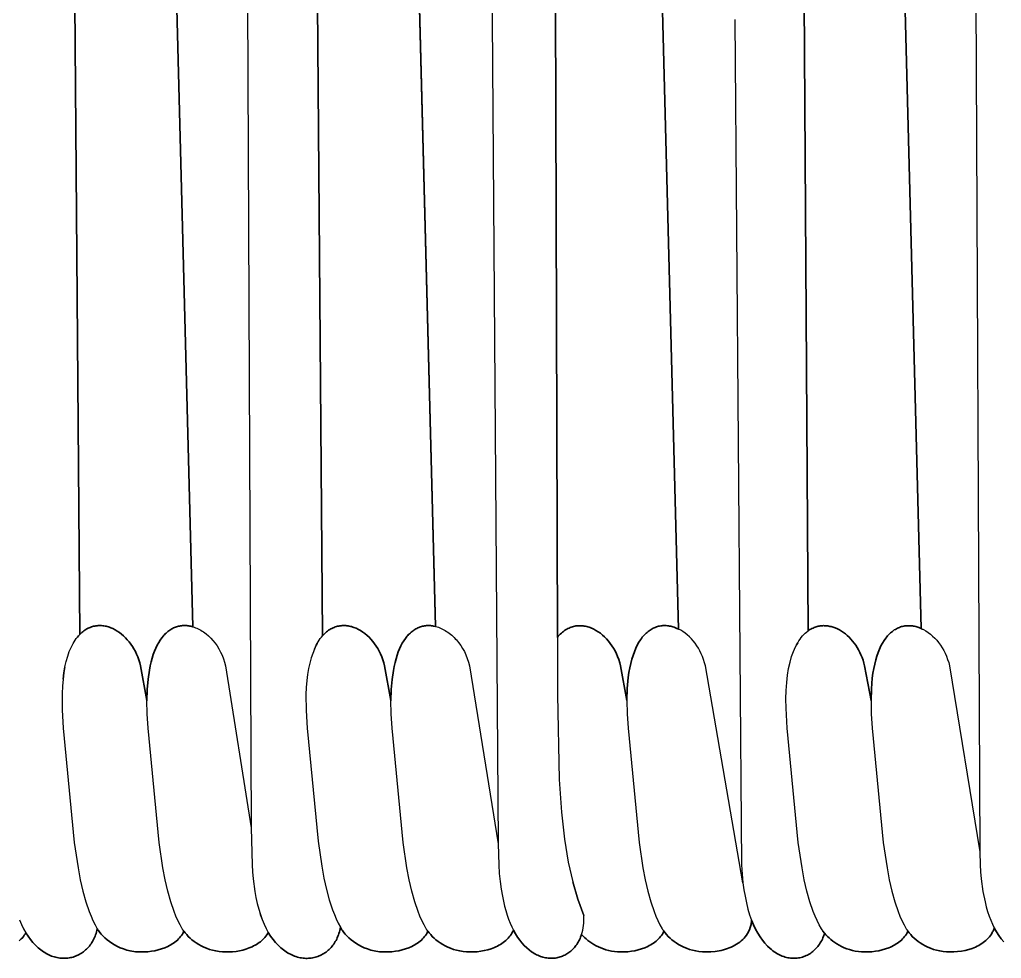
# Model space of a CAD drawing. Header units: millimetres. Extents: x 0 to 1881, y -1115 to 723.
# Drawn here: x 1455.3 to 1532.2, y -1089.6 to -1016.1 of the extents above; entities that cross this region are included whole.
import ezdxf

# ---------------------------------------------------------------- set-up
doc = ezdxf.new("R2010")
doc.units = ezdxf.units.MM
doc.layers.add('Blocks', color=7, linetype='Continuous')
doc.layers.add('Blocks$Inner', color=7, linetype='Continuous', lineweight=25, true_color=0x007f00)
doc.layers.add('Blocks$Outline', color=7, linetype='Continuous', lineweight=35, true_color=0xff3f3f)

# ---------------------------------------------------------------- blocks, each defined once
blk = doc.blocks.new('PK4 Lounge Chair Top')
at = {"layer": 'Blocks$Inner'}
blk.add_line((350.343, -373.277), (340.11, 22.162), dxfattribs=at)
for points in [[(334.151, 57.905), (335.48, -257.209), (335.751, -325.538), (336.233, -390.111), (336.272, -391.742), (336.309, -392.416), (336.37, -393.047), (336.451, -393.643), (336.549, -394.208), (336.718, -394.975), (336.815, -395.333), (336.92, -395.673), (337.032, -395.995), (337.153, -396.3)], [(354.766, -325.54), (355.287, -391.742), (355.33, -392.476), (355.399, -393.165), (355.474, -393.701), (355.564, -394.208), (355.67, -394.722), (355.789, -395.21), (355.923, -395.666), (356.072, -396.088), (356.225, -396.451), (356.387, -396.788), (356.558, -397.1), (356.737, -397.388), (356.924, -397.651), (357.118, -397.89), (357.317, -398.106), (357.521, -398.299), (357.625, -398.386), (357.73, -398.469), (357.835, -398.545), (357.941, -398.616), (358.048, -398.682), (358.156, -398.743), (358.263, -398.798), (358.372, -398.847), (358.48, -398.892), (358.589, -398.931), (358.697, -398.965), (358.806, -398.994), (358.914, -399.018), (359.022, -399.037), (359.129, -399.051), (359.236, -399.061), (359.343, -399.065), (359.448, -399.065), (359.554, -399.06), (359.658, -399.05), (359.761, -399.036), (359.863, -399.017), (359.964, -398.994), (360.063, -398.966), (360.161, -398.934), (360.258, -398.897), (360.353, -398.857), (360.446, -398.812), (360.537, -398.762), (360.627, -398.709), (360.714, -398.652), (360.8, -398.59), (360.883, -398.525), (360.963, -398.455), (361.042, -398.382), (361.117, -398.305), (361.191, -398.224), (361.261, -398.14), (361.329, -398.052), (361.393, -397.96), (361.455, -397.865), (361.513, -397.766), (361.568, -397.664), (361.62, -397.558), (361.669, -397.449), (361.714, -397.337), (361.755, -397.221), (361.792, -397.103), (361.653, -396.926), (361.593, -396.84), (361.54, -396.756), (361.365, -396.444), (361.201, -396.115), (361.047, -395.768), (360.902, -395.406), (360.639, -394.633), (360.408, -393.802), (360.206, -392.918), (360.029, -391.985), (359.736, -389.992), (358.865, -381.033), (358.772, -379.462), (358.766, -378.751), (358.785, -378.086), (358.828, -377.469), (358.893, -376.896), (358.98, -376.368), (359.087, -375.883), (359.212, -375.44), (359.354, -375.038), (359.432, -374.853), (359.513, -374.677), (359.598, -374.51), (359.686, -374.353), (359.598, -374.51), (359.513, -374.677)], [(313.678, 82.874), (313.623, 82.811), (313.571, 82.744), (313.521, 82.675), (313.474, 82.602), (313.43, 82.526), (313.389, 82.447), (313.35, 82.366), (313.314, 82.281), (313.281, 82.193), (313.252, 82.102), (313.226, 82.008), (313.202, 81.911), (313.182, 81.811), (313.166, 81.707), (313.144, 81.492), (313.138, 81.379), (313.137, 81.263), (313.326, 57.181), (315.289, -172.429), (316.464, -257.209), (316.562, -318.294), (316.882, -388.843)], [(373.608, -318.294), (373.96, -390.713), (373.985, -391.742), (374.015, -392.301), (374.062, -392.831), (374.199, -393.821), (374.364, -394.653), (374.463, -395.039), (374.57, -395.406), (374.688, -395.753), (374.813, -396.081), (374.948, -396.391), (375.09, -396.682), (375.261, -396.993), (375.442, -397.28), (375.629, -397.544), (375.824, -397.786)], [(340.675, 81.557), (340.521, 81.443), (340.371, 81.319), (340.224, 81.184), (340.082, 81.04), (339.944, 80.885), (339.811, 80.72), (339.87, 80.531), (339.923, 80.336), (339.968, 80.135), (340.006, 79.929), (340.036, 79.716), (340.057, 79.498), (340.071, 79.274), (340.075, 79.045), (340.11, 22.162), (340.233, -175.76), (340.858, -373.934), (340.935, -373.842), (341.013, -373.755)], [(309.406, -374.774), (309.515, -374.549), (309.629, -374.34), (309.75, -374.147), (309.876, -373.971), (310.006, -373.81), (310.073, -373.736), (310.142, -373.665), (310.211, -373.598), (310.281, -373.535), (310.353, -373.476), (310.425, -373.42), (310.498, -373.368), (310.571, -373.32), (310.646, -373.275), (310.721, -373.234), (310.797, -373.196), (310.874, -373.162), (310.951, -373.131), (311.029, -373.104), (311.107, -373.08), (311.186, -373.059), (311.265, -373.042), (311.344, -373.028), (311.424, -373.017), (311.504, -373.009), (311.584, -373.004), (311.664, -373.003), (311.745, -373.004), (311.825, -373.009), (311.906, -373.017), (311.987, -373.027), (312.067, -373.041), (312.147, -373.057), (312.307, -373.099), (300.678, 76.332)], [(300.34, 80.194), (300.391, 79.922), (300.429, 79.64), (300.452, 79.347), (300.46, 79.045), (301.886, -175.76), (303.446, -373.703), (303.353, -373.803), (303.262, -373.911), (303.173, -374.027)], [(358.282, 79.391), (358.294, 79.22), (358.298, 79.045), (358.402, 50.114), (359.249, -175.76), (360.495, -373.427), (360.572, -373.373), (360.649, -373.324), (360.728, -373.278), (360.807, -373.236)], [(319.158, 79.045), (320.901, -175.76), (322.462, -373.812)], [(319.693, 76.332), (331.322, -373.075), (331.433, -373.106), (331.542, -373.141), (331.652, -373.182), (331.76, -373.227), (331.868, -373.278), (331.974, -373.333), (332.079, -373.393), (332.184, -373.458), (332.286, -373.527), (332.387, -373.601), (332.487, -373.679), (332.585, -373.762), (332.681, -373.848), (332.774, -373.939), (332.866, -374.034), (332.956, -374.132), (333.127, -374.34), (333.288, -374.563), (333.437, -374.8), (333.574, -375.049), (333.698, -375.311), (333.806, -375.584), (333.9, -375.867), (333.976, -376.161), (336.233, -390.111)], [(358.402, 50.114), (369.357, -373.233), (369.545, -373.324), (369.729, -373.43)], [(304.094, -373.221), (304.18, -373.18), (304.266, -373.145), (304.353, -373.113), (304.44, -373.085), (304.528, -373.062), (304.616, -373.043), (304.705, -373.028), (304.795, -373.016), (304.884, -373.009), (304.794, -373.016), (304.705, -373.028), (304.616, -373.043), (304.528, -373.062), (304.44, -373.085)], [(304.884, -373.009), (304.974, -373.006), (305.063, -373.006), (305.154, -373.01), (305.244, -373.018), (305.333, -373.03), (305.423, -373.045), (305.513, -373.064), (305.602, -373.086), (305.692, -373.112), (305.78, -373.141), (305.869, -373.174), (306.044, -373.249), (306.216, -373.337), (306.386, -373.437), (306.552, -373.55), (306.714, -373.674), (306.871, -373.809), (307.023, -373.955), (307.169, -374.112), (307.309, -374.279), (307.443, -374.455), (307.569, -374.64), (307.688, -374.834), (307.798, -375.037), (307.899, -375.247), (307.991, -375.465), (308.073, -375.691), (308.145, -375.922), (308.205, -376.161), (308.71, -378.885)], [(304.974, -373.006), (305.063, -373.006), (305.154, -373.01)], [(311.664, -373.003), (311.745, -373.005), (311.825, -373.009), (311.906, -373.017), (311.987, -373.027), (312.067, -373.041), (312.147, -373.057), (312.307, -373.099), (312.414, -373.133), (312.52, -373.172), (312.626, -373.215), (312.73, -373.264), (312.834, -373.317), (312.937, -373.374), (313.038, -373.436), (313.138, -373.502), (313.237, -373.572), (313.335, -373.647), (313.524, -373.808), (313.706, -373.985), (313.88, -374.177), (314.044, -374.382), (314.199, -374.602), (314.342, -374.834), (314.474, -375.078), (314.592, -375.333), (314.697, -375.599), (314.787, -375.875), (314.861, -376.161)], [(323.027, -373.324), (323.112, -373.273), (323.198, -373.227), (323.286, -373.185), (323.373, -373.148), (323.462, -373.116), (323.551, -373.087), (323.641, -373.063), (323.731, -373.044), (323.822, -373.028), (323.913, -373.017), (324.004, -373.009)], [(323.822, -373.028), (323.913, -373.017), (324.004, -373.009), (324.096, -373.006), (324.188, -373.007), (324.279, -373.011), (324.371, -373.02), (324.463, -373.032), (324.555, -373.048), (324.646, -373.068), (324.737, -373.092), (324.828, -373.119), (324.919, -373.15), (325.098, -373.221), (325.275, -373.307), (325.449, -373.405), (325.62, -373.516), (325.786, -373.64), (325.948, -373.775), (326.104, -373.921), (326.255, -374.079), (326.399, -374.247), (326.537, -374.425)], [(330.224, -373.083), (330.301, -373.063), (330.378, -373.045), (330.456, -373.032), (330.534, -373.021), (330.613, -373.013), (330.691, -373.008), (330.77, -373.007), (330.849, -373.008), (330.928, -373.012), (331.007, -373.019), (331.086, -373.029), (331.165, -373.042), (331.322, -373.075), (331.165, -373.042), (331.086, -373.029)], [(303.681, -373.488), (303.601, -373.555), (303.523, -373.626), (303.446, -373.703), (303.523, -373.626), (303.601, -373.555), (303.681, -373.488), (303.762, -373.425), (303.843, -373.367), (303.926, -373.314), (304.01, -373.265), (304.094, -373.221), (304.18, -373.18), (304.266, -373.145)], [(303.843, -373.367), (303.926, -373.314), (304.01, -373.265)], [(310.006, -373.81), (310.142, -373.665), (310.211, -373.598)], [(312.731, -373.264), (312.834, -373.317), (312.937, -373.374)], [(313.038, -373.436), (313.139, -373.502), (313.237, -373.572), (313.335, -373.647)], [(321.825, -374.848), (321.969, -374.546), (322.045, -374.405), (322.124, -374.273), (322.205, -374.147), (322.288, -374.028), (322.374, -373.917), (322.462, -373.812), (322.539, -373.727), (322.617, -373.648), (322.697, -373.574), (322.777, -373.504), (322.859, -373.439), (322.943, -373.379), (323.027, -373.324), (323.112, -373.273), (323.198, -373.227)], [(324.737, -373.092), (324.828, -373.119), (324.919, -373.15)], [(328.951, -374.027), (329.078, -373.864), (329.209, -373.717), (329.276, -373.649), (329.344, -373.585), (329.413, -373.524), (329.483, -373.466), (329.554, -373.413), (329.626, -373.362), (329.698, -373.316), (329.771, -373.272), (329.845, -373.232)], [(329.078, -373.864), (329.143, -373.789), (329.209, -373.717), (329.344, -373.585)], [(329.554, -373.413), (329.626, -373.362), (329.698, -373.316), (329.771, -373.272), (329.845, -373.232), (329.92, -373.196), (329.995, -373.163), (330.071, -373.133), (330.147, -373.106), (330.224, -373.083), (330.301, -373.062), (330.378, -373.045)], [(332.585, -373.762), (332.774, -373.939), (332.956, -374.132)], [(341.772, -373.197), (341.683, -373.24), (341.596, -373.287), (341.509, -373.339), (341.423, -373.396), (341.339, -373.458), (341.255, -373.525), (341.173, -373.596), (341.092, -373.673), (341.012, -373.755), (340.935, -373.842), (340.858, -373.934), (340.867, -378.431), (341.011, -385.074), (341.185, -387.615), (341.422, -389.741), (341.718, -391.534), (342.071, -393.071)], [(341.092, -373.673), (341.173, -373.596), (341.255, -373.525)], [(343.526, -373.203), (343.435, -373.167), (343.343, -373.135), (343.251, -373.107), (343.158, -373.082), (343.065, -373.061), (342.971, -373.044), (342.878, -373.031), (342.784, -373.021), (342.691, -373.016), (342.597, -373.015), (342.504, -373.018), (342.411, -373.025), (342.318, -373.036), (342.226, -373.052), (342.134, -373.072), (342.042, -373.097), (341.952, -373.126), (341.862, -373.159), (341.772, -373.197), (341.683, -373.24), (341.596, -373.287), (341.509, -373.339)], [(341.861, -373.159), (341.952, -373.126), (342.042, -373.097)], [(342.226, -373.052), (342.318, -373.036), (342.411, -373.025)], [(342.878, -373.031), (342.784, -373.021), (342.691, -373.016)], [(345.26, -374.788), (345.135, -374.588), (345.001, -374.399), (344.86, -374.219), (344.712, -374.051), (344.557, -373.893), (344.397, -373.746), (344.231, -373.612), (344.06, -373.49), (343.886, -373.381), (343.708, -373.285), (343.617, -373.242), (343.526, -373.203), (343.435, -373.167), (343.343, -373.135)], [(348.281, -373.261), (348.199, -373.308), (348.119, -373.359), (348.039, -373.415), (347.961, -373.474), (347.883, -373.538), (347.807, -373.607), (347.732, -373.68), (347.658, -373.757), (347.585, -373.839), (347.514, -373.925), (347.444, -374.016), (347.376, -374.112), (347.244, -374.318), (347.119, -374.543), (347.001, -374.788), (346.89, -375.053), (346.788, -375.338), (346.694, -375.644), (346.609, -375.971), (346.534, -376.32)], [(348.698, -373.088), (348.614, -373.115), (348.529, -373.145), (348.446, -373.18), (348.363, -373.219), (348.281, -373.261), (348.199, -373.308), (348.119, -373.359)], [(349.304, -373.01), (349.217, -373.01), (349.13, -373.014), (349.043, -373.021), (348.956, -373.032), (348.87, -373.047), (348.784, -373.066), (348.698, -373.088), (348.614, -373.115), (348.529, -373.145)], [(352.461, -376.161), (352.397, -375.912), (352.321, -375.67), (352.234, -375.436), (352.136, -375.209), (352.028, -374.992), (351.91, -374.782), (351.784, -374.583), (351.649, -374.393), (351.506, -374.213), (351.357, -374.044), (351.2, -373.886), (351.038, -373.739), (350.871, -373.604), (350.699, -373.482), (350.522, -373.373), (350.343, -373.277), (350.173, -373.199), (350.001, -373.135), (349.915, -373.108), (349.828, -373.083), (349.741, -373.063), (349.654, -373.045), (349.566, -373.031), (349.479, -373.02), (349.391, -373.013), (349.304, -373.01), (349.217, -373.01), (349.13, -373.013)], [(350.871, -373.604), (350.699, -373.482), (350.522, -373.373)], [(359.686, -374.353), (359.777, -374.206), (359.872, -374.068), (359.969, -373.939), (360.07, -373.819), (360.173, -373.708), (360.278, -373.606), (360.386, -373.512), (360.495, -373.427), (360.572, -373.373), (360.649, -373.324), (360.728, -373.278), (360.807, -373.236), (360.887, -373.198), (360.967, -373.163), (361.048, -373.132), (361.129, -373.105), (361.212, -373.082), (361.294, -373.062), (361.377, -373.045), (361.46, -373.032), (361.544, -373.023), (361.627, -373.017), (361.711, -373.014), (361.795, -373.015), (361.88, -373.019), (361.964, -373.026), (362.048, -373.037), (362.132, -373.05), (362.216, -373.067), (362.299, -373.087)], [(361.795, -373.015), (361.88, -373.019), (361.964, -373.026)], [(362.466, -373.136), (362.383, -373.11), (362.299, -373.087), (362.466, -373.136), (362.631, -373.196), (362.794, -373.269), (362.955, -373.352), (363.113, -373.446), (363.269, -373.551), (363.42, -373.666)], [(365.431, -378.886), (364.926, -376.161), (364.87, -375.938), (364.804, -375.72), (364.729, -375.509), (364.645, -375.303), (364.552, -375.105), (364.452, -374.913), (364.345, -374.728), (364.23, -374.551), (364.109, -374.382), (363.982, -374.221), (363.849, -374.068), (363.711, -373.925), (363.568, -373.791), (363.42, -373.666), (363.269, -373.551), (363.114, -373.446)], [(366.097, -374.845), (365.99, -375.108), (365.891, -375.392), (365.801, -375.695), (365.719, -376.018), (365.647, -376.363), (365.584, -376.728), (365.531, -377.115), (365.584, -376.728), (365.647, -376.363), (365.719, -376.018), (365.801, -375.695), (365.891, -375.392), (365.99, -375.108), (366.097, -374.845), (366.211, -374.601), (366.332, -374.376), (366.46, -374.169), (366.593, -373.981), (366.662, -373.894), (366.733, -373.811), (366.804, -373.732), (366.877, -373.658), (366.951, -373.588), (367.026, -373.522), (367.103, -373.461), (367.18, -373.404), (367.258, -373.351), (367.337, -373.302), (367.417, -373.256), (367.498, -373.215), (367.579, -373.178), (367.661, -373.145), (367.744, -373.116), (367.827, -373.09), (367.911, -373.069), (367.995, -373.051), (368.08, -373.036), (368.165, -373.026), (368.25, -373.019), (368.335, -373.015), (368.421, -373.015), (368.507, -373.018), (368.592, -373.025), (368.678, -373.035), (368.764, -373.049), (368.849, -373.066), (368.935, -373.086), (369.02, -373.109), (369.189, -373.165), (369.357, -373.233), (369.451, -373.277), (369.545, -373.324), (369.729, -373.43), (369.91, -373.55), (370.086, -373.683), (370.256, -373.83), (370.421, -373.989), (370.579, -374.16), (370.729, -374.342), (370.871, -374.536), (371.004, -374.74), (371.128, -374.954), (371.242, -375.178), (371.345, -375.411), (371.436, -375.653), (371.516, -375.903), (371.582, -376.161), (373.96, -390.713)], [(367.026, -373.522), (366.951, -373.588), (366.877, -373.658), (366.804, -373.732), (366.733, -373.811), (366.593, -373.981)], [(368.764, -373.049), (368.849, -373.066), (368.935, -373.086), (369.02, -373.109)], [(302.132, -377.214), (302.199, -376.711), (302.282, -376.243), (302.382, -375.811), (302.497, -375.413), (302.626, -375.049), (302.768, -374.717), (302.843, -374.564), (302.922, -374.418), (303.003, -374.28), (303.087, -374.149), (303.173, -374.027), (303.262, -373.911), (303.353, -373.803)], [(302.922, -374.418), (303.003, -374.28), (303.087, -374.149)], [(322.045, -374.405), (321.969, -374.546), (321.825, -374.848), (321.693, -375.181), (321.573, -375.544), (321.466, -375.939), (321.374, -376.366), (321.297, -376.826), (321.236, -377.32), (321.193, -377.849), (321.167, -378.412), (321.172, -379.648), (321.26, -381.033), (322.119, -389.882), (322.405, -391.858), (322.576, -392.784)], [(326.255, -374.079), (326.399, -374.247), (326.537, -374.425), (326.667, -374.613), (326.789, -374.81), (326.902, -375.015), (327.006, -375.23), (327.101, -375.452), (327.185, -375.681), (327.259, -375.918), (327.321, -376.161), (327.825, -378.885)], [(337.415, -396.856), (337.361, -396.972), (337.3, -397.084), (337.234, -397.192), (337.162, -397.295), (337.084, -397.395), (337, -397.49), (336.912, -397.581), (336.818, -397.668), (336.72, -397.751), (336.618, -397.829), (336.511, -397.904), (336.401, -397.975), (336.286, -398.041), (336.168, -398.104), (336.047, -398.162), (335.923, -398.217), (335.668, -398.314), (335.403, -398.395), (335.131, -398.461), (334.854, -398.511), (334.574, -398.546), (334.293, -398.565), (334.013, -398.569), (333.735, -398.559), (333.469, -398.532), (333.212, -398.49), (332.965, -398.434), (332.726, -398.364), (332.498, -398.282), (332.28, -398.189), (332.073, -398.087), (331.876, -397.976), (331.69, -397.859), (331.515, -397.735), (331.352, -397.608), (331.201, -397.477), (331.063, -397.345), (330.936, -397.212), (330.823, -397.079), (330.723, -396.949), (330.652, -396.851), (330.619, -396.803), (330.604, -396.779), (330.589, -396.756), (330.415, -396.444), (330.251, -396.115), (330.097, -395.768), (329.952, -395.406), (329.688, -394.633), (329.458, -393.802), (329.255, -392.918), (329.078, -391.985), (328.786, -389.992), (327.915, -381.033), (327.843, -379.91), (327.825, -378.885), (327.849, -378.026), (327.911, -377.243), (328.01, -376.534), (328.072, -376.207), (328.142, -375.897), (328.22, -375.605), (328.305, -375.33), (328.397, -375.072), (328.496, -374.831), (328.601, -374.606), (328.713, -374.397), (328.829, -374.204), (328.951, -374.027), (328.829, -374.204), (328.713, -374.397), (328.602, -374.606), (328.497, -374.831), (328.397, -375.072)], [(346.31, -378.885), (345.805, -376.161), (345.742, -375.913), (345.667, -375.672), (345.58, -375.439), (345.483, -375.213), (345.376, -374.996), (345.26, -374.788), (345.135, -374.588), (345.001, -374.399)], [(351.506, -374.213), (351.357, -374.044), (351.2, -373.886)], [(351.91, -374.783), (351.784, -374.583), (351.649, -374.393)], [(308.799, -377.213), (308.902, -376.493), (308.966, -376.162), (309.039, -375.849), (309.12, -375.554), (309.208, -375.276), (309.303, -375.017), (309.406, -374.774), (309.303, -375.017), (309.208, -375.276)], [(326.789, -374.81), (326.902, -375.015), (327.006, -375.23)], [(364.729, -375.509), (364.645, -375.303), (364.552, -375.105), (364.452, -374.913)], [(371.004, -374.74), (371.128, -374.954), (371.242, -375.178)], [(317.243, -394.311), (317.346, -394.776), (317.462, -395.215), (317.591, -395.63), (317.731, -396.019), (317.882, -396.382), (318.045, -396.72), (318.217, -397.032), (318.157, -397.136), (318.091, -397.237), (318.02, -397.334), (317.944, -397.427), (317.863, -397.517), (317.777, -397.603), (317.687, -397.684), (317.593, -397.763), (317.495, -397.837), (317.392, -397.908), (317.287, -397.975), (317.178, -398.039), (317.066, -398.098), (316.951, -398.155), (316.713, -398.256), (316.466, -398.343), (316.211, -398.416), (315.951, -398.474), (315.686, -398.519), (315.419, -398.549), (315.151, -398.566), (314.884, -398.569), (314.62, -398.559), (314.354, -398.532), (314.097, -398.49), (313.849, -398.434), (313.611, -398.364), (313.383, -398.282), (313.165, -398.189), (312.957, -398.087), (312.76, -397.976), (312.574, -397.859), (312.4, -397.735), (312.237, -397.608), (312.086, -397.477), (311.947, -397.345), (311.821, -397.212), (311.708, -397.079), (311.607, -396.949), (311.536, -396.851), (311.504, -396.803), (311.488, -396.779), (311.474, -396.756), (311.299, -396.444), (311.135, -396.115), (310.981, -395.768), (310.836, -395.406), (310.573, -394.633), (310.342, -393.802), (310.14, -392.918), (309.963, -391.985), (309.671, -389.992), (308.8, -381.033), (308.727, -379.91), (308.71, -378.885), (308.734, -378.009), (308.799, -377.213), (308.902, -376.493), (308.966, -376.162), (309.039, -375.849), (309.12, -375.554)], [(314.697, -375.599), (314.787, -375.875), (314.861, -376.161), (316.882, -388.843), (316.94, -391.742), (316.969, -392.302), (317.016, -392.832), (317.153, -393.822), (317.243, -394.311), (317.346, -394.776), (317.462, -395.215), (317.59, -395.63), (317.731, -396.019)], [(328.01, -376.534), (328.072, -376.207), (328.142, -375.897)], [(345.667, -375.672), (345.742, -375.913), (345.805, -376.161)], [(346.694, -375.644), (346.609, -375.971), (346.534, -376.32), (346.469, -376.69), (346.414, -377.083), (346.338, -377.938), (346.31, -378.885), (346.327, -379.91), (346.4, -381.033), (347.271, -389.992), (347.563, -391.985), (347.74, -392.918), (347.942, -393.802)], [(355.399, -393.165), (352.461, -376.161), (352.397, -375.912), (352.321, -375.67)], [(358.785, -378.086), (358.828, -377.469), (358.893, -376.896), (358.98, -376.368), (359.087, -375.883), (359.212, -375.44)], [(302.282, -376.243), (302.199, -376.711), (302.132, -377.214), (302.083, -377.754), (302.054, -378.332), (302.055, -379.603), (302.144, -381.033), (303.015, -389.991), (303.307, -391.984), (303.484, -392.917), (303.686, -393.801), (303.917, -394.632), (304.18, -395.404), (304.325, -395.767), (304.479, -396.113), (304.643, -396.443), (304.818, -396.755), (304.86, -396.824), (304.906, -396.893), (305.011, -397.035), (305.131, -397.179), (305.267, -397.325), (305.419, -397.47), (305.585, -397.613), (305.765, -397.753), (305.959, -397.887), (306.167, -398.013), (306.388, -398.131), (306.621, -398.238), (306.867, -398.334), (307.124, -398.415), (307.393, -398.48), (307.532, -398.507), (307.673, -398.529), (307.818, -398.546), (307.964, -398.559), (308.235, -398.569), (308.509, -398.566), (308.783, -398.548), (309.057, -398.515), (309.328, -398.468), (309.594, -398.406), (309.854, -398.33), (310.106, -398.238), (310.348, -398.131), (310.464, -398.072), (310.578, -398.009), (310.688, -397.942), (310.794, -397.872), (310.896, -397.797), (310.995, -397.719), (311.089, -397.636), (311.178, -397.55), (311.263, -397.46), (311.343, -397.365), (311.417, -397.267), (311.486, -397.165), (311.55, -397.059), (311.607, -396.949)], [(365.531, -377.116), (365.458, -377.956), (365.431, -378.886), (365.448, -379.91), (365.521, -381.033), (366.392, -389.992), (366.684, -391.985), (366.861, -392.918), (367.063, -393.802)], [(310.342, -393.802), (310.14, -392.918), (309.963, -391.985), (309.671, -389.992), (308.8, -381.033)], [(329.458, -393.802), (329.255, -392.918), (329.078, -391.985), (328.786, -389.992), (327.915, -381.033)], [(346.4, -381.033), (347.271, -389.992), (347.563, -391.985), (347.74, -392.918), (347.942, -393.802), (348.173, -394.633), (348.436, -395.406), (348.581, -395.768), (348.735, -396.115), (348.899, -396.444), (349.074, -396.756), (349.104, -396.803), (349.137, -396.851), (349.207, -396.949), (349.307, -397.079), (349.421, -397.212), (349.547, -397.345), (349.686, -397.477), (349.837, -397.608), (350, -397.735), (350.174, -397.859), (350.36, -397.976), (350.557, -398.087), (350.765, -398.189), (350.983, -398.282), (351.211, -398.364), (351.449, -398.434), (351.697, -398.49), (351.954, -398.532), (352.22, -398.559), (352.548, -398.57), (352.881, -398.56), (353.213, -398.529), (353.542, -398.476), (353.705, -398.441), (353.865, -398.401), (354.023, -398.356), (354.178, -398.305), (354.33, -398.249), (354.479, -398.187), (354.623, -398.119), (354.763, -398.046), (354.898, -397.967), (355.028, -397.882), (355.152, -397.792), (355.271, -397.696), (355.382, -397.594), (355.487, -397.487), (355.585, -397.373), (355.675, -397.254), (355.757, -397.129), (355.831, -396.998), (355.896, -396.862), (355.925, -396.791), (355.951, -396.719), (355.975, -396.645), (355.997, -396.57), (356.016, -396.493), (356.033, -396.415), (356.047, -396.336), (356.058, -396.255), (356.072, -396.088)], [(360.902, -395.406), (360.639, -394.633), (360.408, -393.802), (360.206, -392.918), (360.029, -391.985), (359.736, -389.992), (358.865, -381.033)], [(365.521, -381.033), (366.392, -389.992), (366.684, -391.985), (366.861, -392.918), (367.063, -393.802), (367.294, -394.633), (367.557, -395.406), (367.702, -395.768), (367.856, -396.115), (368.021, -396.444), (368.195, -396.756), (368.209, -396.779), (368.225, -396.803), (368.257, -396.851), (368.328, -396.949), (368.428, -397.079), (368.542, -397.212), (368.668, -397.345), (368.807, -397.477), (368.958, -397.608), (369.121, -397.735), (369.295, -397.859), (369.481, -397.976), (369.678, -398.087), (369.886, -398.189), (370.104, -398.282), (370.332, -398.364), (370.57, -398.434), (370.818, -398.49), (371.075, -398.532), (371.34, -398.559), (371.631, -398.57), (371.924, -398.564), (372.218, -398.542), (372.511, -398.503), (372.8, -398.448), (373.082, -398.375), (373.357, -398.286), (373.49, -398.234), (373.621, -398.179), (373.748, -398.119), (373.872, -398.054), (373.993, -397.985), (374.109, -397.912), (374.221, -397.834), (374.328, -397.752), (374.431, -397.666), (374.528, -397.575), (374.62, -397.479), (374.707, -397.379), (374.787, -397.274), (374.861, -397.165), (374.929, -397.051), (374.96, -396.992), (374.99, -396.933), (375.043, -396.809), (375.09, -396.682)], [(322.119, -389.882), (322.405, -391.858), (322.576, -392.784), (322.772, -393.664), (322.995, -394.493), (323.25, -395.266), (323.39, -395.629), (323.538, -395.978), (323.697, -396.309), (323.865, -396.624), (323.934, -396.756), (323.976, -396.824), (324.022, -396.893), (324.127, -397.035), (324.247, -397.179), (324.383, -397.325), (324.534, -397.47), (324.7, -397.613), (324.88, -397.753), (325.075, -397.887), (325.282, -398.013), (325.503, -398.131), (325.737, -398.238), (325.982, -398.334), (326.24, -398.415), (326.509, -398.48), (326.648, -398.507), (326.789, -398.529), (326.933, -398.546), (327.08, -398.559), (327.351, -398.569), (327.625, -398.566), (327.899, -398.548), (328.173, -398.515), (328.443, -398.468), (328.71, -398.406), (328.97, -398.33), (329.222, -398.238), (329.464, -398.131), (329.58, -398.072), (329.693, -398.009), (329.803, -397.942), (329.91, -397.872), (330.012, -397.797), (330.11, -397.719), (330.204, -397.636), (330.294, -397.55), (330.379, -397.46), (330.458, -397.365), (330.533, -397.267), (330.602, -397.165), (330.665, -397.059), (330.723, -396.949)], [(303.307, -391.984), (303.484, -392.917), (303.686, -393.801)], [(336.549, -394.208), (336.718, -394.975), (336.815, -395.333), (336.92, -395.673), (337.032, -395.995), (337.153, -396.3), (337.28, -396.587), (337.415, -396.856), (337.574, -397.138), (337.739, -397.4), (337.911, -397.641), (338.089, -397.862), (338.271, -398.063), (338.458, -398.245), (338.649, -398.407), (338.842, -398.551), (338.94, -398.616), (339.038, -398.677), (339.137, -398.732), (339.235, -398.784), (339.335, -398.831), (339.435, -398.873), (339.534, -398.911), (339.634, -398.945), (339.734, -398.974), (339.833, -399), (339.933, -399.021), (340.032, -399.037), (340.13, -399.05), (340.229, -399.059), (340.327, -399.063), (340.424, -399.064), (340.521, -399.06), (340.616, -399.053), (340.711, -399.041), (340.806, -399.026), (340.899, -399.007), (340.991, -398.984), (341.082, -398.958), (341.172, -398.928), (341.26, -398.894), (341.347, -398.856), (341.433, -398.815), (341.517, -398.771), (341.599, -398.722), (341.68, -398.671), (341.759, -398.616), (341.836, -398.558), (341.912, -398.496), (341.985, -398.431), (342.056, -398.363), (342.125, -398.291), (342.192, -398.217), (342.256, -398.139), (342.318, -398.058), (342.378, -397.974), (342.435, -397.887), (342.489, -397.797), (342.541, -397.705), (342.589, -397.609), (342.635, -397.51), (342.678, -397.409), (342.755, -397.198), (342.805, -397.031), (342.848, -396.858), (342.882, -396.68), (342.909, -396.495), (342.927, -396.305), (342.937, -396.11), (342.937, -395.909), (342.927, -395.703), (342.475, -394.435), (342.071, -393.071), (342.475, -394.435), (342.927, -395.703)], [(374.199, -393.821), (374.364, -394.653), (374.463, -395.039)], [(298.728, -396.044), (298.883, -396.411), (299.049, -396.751), (299.225, -397.064), (299.164, -397.167), (299.097, -397.265), (299.025, -397.36), (298.948, -397.452), (298.867, -397.539), (298.781, -397.623), (298.69, -397.703)], [(374.688, -395.753), (374.813, -396.081), (374.948, -396.391)], [(298.883, -396.411), (299.049, -396.751), (299.225, -397.064), (299.403, -397.342), (299.588, -397.597), (299.779, -397.83), (299.976, -398.042), (300.179, -398.233), (300.281, -398.321), (300.385, -398.403), (300.595, -398.553), (300.701, -398.62), (300.808, -398.683), (300.915, -398.74), (301.022, -398.793), (301.13, -398.841), (301.238, -398.884), (301.347, -398.922), (301.455, -398.956), (301.563, -398.985), (301.671, -399.009), (301.779, -399.029), (301.886, -399.045), (301.994, -399.056), (302.1, -399.062), (302.206, -399.065), (302.312, -399.062), (302.416, -399.056), (302.52, -399.046), (302.622, -399.031), (302.724, -399.012), (302.824, -398.989), (302.924, -398.962), (303.021, -398.931), (303.118, -398.896), (303.213, -398.857), (303.306, -398.815), (303.398, -398.768), (303.487, -398.718), (303.575, -398.664), (303.661, -398.606), (303.745, -398.545), (303.826, -398.48), (303.906, -398.412), (303.983, -398.34), (304.057, -398.265), (304.129, -398.186), (304.198, -398.104), (304.265, -398.019), (304.329, -397.931), (304.39, -397.839), (304.448, -397.744), (304.502, -397.646), (304.554, -397.545), (304.602, -397.441), (304.647, -397.333), (304.689, -397.223), (304.727, -397.11), (304.761, -396.995), (304.791, -396.876), (304.818, -396.755)], [(317.882, -396.382), (318.045, -396.72), (318.217, -397.032), (318.398, -397.318), (318.586, -397.58), (318.781, -397.82), (318.982, -398.038), (319.189, -398.233), (319.294, -398.323), (319.4, -398.407), (319.507, -398.486), (319.614, -398.56), (319.723, -398.629), (319.832, -398.692), (319.941, -398.75), (320.052, -398.803), (320.162, -398.852), (320.272, -398.895), (320.383, -398.933), (320.494, -398.967), (320.604, -398.995), (320.715, -399.019), (320.825, -399.038), (320.935, -399.053), (321.044, -399.063), (321.153, -399.068), (321.261, -399.069), (321.369, -399.065), (321.475, -399.057), (321.581, -399.044), (321.686, -399.028), (321.789, -399.006), (321.891, -398.981), (321.992, -398.952), (322.091, -398.918), (322.189, -398.88), (322.285, -398.838), (322.38, -398.793), (322.472, -398.743), (322.563, -398.689), (322.651, -398.632), (322.738, -398.571), (322.822, -398.506), (322.904, -398.437), (322.983, -398.365), (323.06, -398.289), (323.134, -398.209), (323.206, -398.126), (323.275, -398.04), (323.34, -397.95), (323.403, -397.857), (323.463, -397.76), (323.519, -397.661), (323.572, -397.558), (323.622, -397.452), (323.668, -397.342), (323.71, -397.23), (323.749, -397.115), (323.784, -396.996), (323.815, -396.875), (323.842, -396.751), (323.865, -396.624)], [(342.805, -397.031), (342.848, -396.858), (342.883, -396.68)], [(361.593, -396.84), (361.653, -396.926), (361.792, -397.103), (361.899, -397.226), (362.017, -397.349), (362.146, -397.472), (362.285, -397.593), (362.434, -397.712), (362.593, -397.827), (362.763, -397.937), (362.941, -398.042), (363.129, -398.14), (363.326, -398.231), (363.532, -398.313), (363.746, -398.386), (363.969, -398.447), (364.2, -398.497), (364.439, -398.535), (364.685, -398.559), (364.956, -398.569), (365.23, -398.566), (365.504, -398.548), (365.778, -398.515), (366.049, -398.468), (366.315, -398.406), (366.575, -398.33), (366.827, -398.238), (366.949, -398.187), (367.069, -398.131), (367.185, -398.072), (367.299, -398.009), (367.409, -397.942), (367.515, -397.872), (367.617, -397.797), (367.716, -397.719), (367.81, -397.636), (367.899, -397.55), (367.984, -397.46), (368.064, -397.365), (368.138, -397.267), (368.207, -397.165), (368.271, -397.059), (368.328, -396.949)], [(368.258, -396.851), (368.225, -396.803), (368.195, -396.756)], [(342.755, -397.198), (342.865, -397.315), (342.984, -397.432), (343.113, -397.548), (343.251, -397.662), (343.399, -397.774), (343.555, -397.881), (343.72, -397.984), (343.893, -398.081), (344.075, -398.172), (344.265, -398.256), (344.463, -398.332), (344.668, -398.398), (344.881, -398.455), (345.102, -398.502), (345.33, -398.536), (345.564, -398.559), (345.835, -398.569), (346.109, -398.566), (346.383, -398.548), (346.657, -398.515), (346.928, -398.468), (347.194, -398.406), (347.454, -398.33), (347.706, -398.238), (347.948, -398.131), (348.064, -398.072), (348.178, -398.009), (348.288, -397.942), (348.394, -397.872), (348.496, -397.797), (348.595, -397.719), (348.689, -397.636), (348.778, -397.55), (348.863, -397.46), (348.943, -397.365), (349.017, -397.267), (349.086, -397.165), (349.15, -397.059), (349.207, -396.949)]]:
    blk.add_lwpolyline(points, dxfattribs=at)
at = {"layer": 'Blocks$Outline'}
for points in [[(375.824, -397.786), (375.629, -397.544), (375.442, -397.28), (375.261, -396.993), (375.09, -396.682), (375.043, -396.809), (374.99, -396.933), (374.96, -396.992), (374.929, -397.051), (374.861, -397.165), (374.787, -397.274), (374.707, -397.379), (374.62, -397.479), (374.528, -397.575), (374.431, -397.666), (374.328, -397.752), (374.221, -397.834), (374.109, -397.912), (373.993, -397.985), (373.872, -398.054), (373.748, -398.119), (373.621, -398.179), (373.49, -398.234), (373.357, -398.286), (373.082, -398.375), (372.8, -398.448), (372.511, -398.503), (372.218, -398.542), (371.924, -398.564), (371.631, -398.57), (371.34, -398.559), (371.075, -398.532), (370.818, -398.49), (370.57, -398.434), (370.332, -398.364), (370.104, -398.282), (369.886, -398.189), (369.678, -398.087), (369.481, -397.976), (369.295, -397.859), (369.121, -397.735), (368.958, -397.608), (368.807, -397.477), (368.668, -397.345), (368.542, -397.212), (368.428, -397.079), (368.328, -396.949), (368.271, -397.059), (368.207, -397.165), (368.138, -397.267), (368.064, -397.365), (367.984, -397.46), (367.899, -397.55), (367.81, -397.636), (367.716, -397.719), (367.617, -397.797), (367.515, -397.872), (367.409, -397.942), (367.299, -398.009), (367.185, -398.072), (367.069, -398.131), (366.949, -398.187), (366.827, -398.238), (366.575, -398.33), (366.315, -398.406), (366.049, -398.468), (365.778, -398.515), (365.504, -398.548), (365.23, -398.566), (364.956, -398.569), (364.685, -398.559), (364.439, -398.535), (364.2, -398.497), (363.969, -398.447), (363.746, -398.386), (363.532, -398.313), (363.326, -398.231), (363.129, -398.14), (362.941, -398.042), (362.763, -397.937), (362.593, -397.827), (362.434, -397.712), (362.285, -397.593), (362.146, -397.472), (362.017, -397.349), (361.899, -397.226), (361.792, -397.103), (361.755, -397.221), (361.714, -397.337), (361.669, -397.449), (361.62, -397.558), (361.568, -397.664), (361.513, -397.766), (361.455, -397.865), (361.393, -397.96), (361.329, -398.052), (361.261, -398.14), (361.191, -398.224), (361.117, -398.305), (361.042, -398.382), (360.963, -398.455), (360.883, -398.525), (360.8, -398.59), (360.714, -398.652), (360.627, -398.709), (360.537, -398.762), (360.446, -398.812), (360.353, -398.857), (360.258, -398.897), (360.161, -398.934), (360.063, -398.966), (359.964, -398.994), (359.863, -399.017), (359.761, -399.036), (359.658, -399.05), (359.554, -399.06), (359.448, -399.065), (359.343, -399.065), (359.236, -399.061), (359.129, -399.051), (359.022, -399.037), (358.914, -399.018), (358.806, -398.994), (358.697, -398.965), (358.589, -398.931), (358.48, -398.892), (358.372, -398.847), (358.263, -398.798), (358.156, -398.743), (358.048, -398.682), (357.941, -398.616), (357.835, -398.545), (357.73, -398.469), (357.625, -398.386), (357.521, -398.299), (357.317, -398.106), (357.118, -397.89), (356.924, -397.651), (356.737, -397.388), (356.558, -397.1), (356.387, -396.788), (356.225, -396.451), (356.072, -396.088), (356.058, -396.255), (356.047, -396.336), (356.033, -396.415), (356.016, -396.493), (355.997, -396.57), (355.975, -396.645), (355.951, -396.719), (355.925, -396.791), (355.896, -396.862), (355.831, -396.998), (355.757, -397.129), (355.675, -397.254), (355.585, -397.373), (355.487, -397.487), (355.382, -397.594), (355.271, -397.696), (355.152, -397.792), (355.028, -397.882), (354.898, -397.967), (354.763, -398.046), (354.623, -398.119), (354.479, -398.187), (354.33, -398.249), (354.178, -398.305), (354.023, -398.356), (353.865, -398.401), (353.705, -398.441), (353.542, -398.476), (353.213, -398.529), (352.881, -398.56), (352.548, -398.57), (352.22, -398.559), (351.954, -398.532), (351.697, -398.49), (351.449, -398.434), (351.211, -398.364), (350.983, -398.282), (350.765, -398.189), (350.557, -398.087), (350.36, -397.976), (350.174, -397.859), (350, -397.735), (349.837, -397.608), (349.686, -397.477), (349.547, -397.345), (349.421, -397.212), (349.307, -397.079), (349.207, -396.949), (349.15, -397.059), (349.086, -397.165), (349.017, -397.267), (348.943, -397.365), (348.863, -397.46), (348.778, -397.55), (348.689, -397.636), (348.595, -397.719), (348.496, -397.797), (348.394, -397.872), (348.288, -397.942), (348.178, -398.009), (348.064, -398.072), (347.948, -398.131), (347.706, -398.238), (347.454, -398.33), (347.194, -398.406), (346.928, -398.468), (346.657, -398.515), (346.383, -398.548), (346.109, -398.566), (345.835, -398.569), (345.564, -398.559), (345.33, -398.536), (345.102, -398.502), (344.881, -398.455), (344.668, -398.398), (344.463, -398.332), (344.265, -398.256), (344.075, -398.172), (343.893, -398.081), (343.72, -397.984), (343.555, -397.881), (343.399, -397.774), (343.251, -397.662), (343.113, -397.548), (342.984, -397.432), (342.865, -397.315), (342.755, -397.198), (342.678, -397.409), (342.635, -397.51), (342.589, -397.609), (342.541, -397.705), (342.489, -397.797), (342.435, -397.887), (342.378, -397.974), (342.318, -398.058), (342.256, -398.139), (342.192, -398.217), (342.125, -398.291), (342.056, -398.363), (341.985, -398.431), (341.912, -398.496), (341.836, -398.558), (341.759, -398.616), (341.68, -398.671), (341.599, -398.722), (341.517, -398.771), (341.433, -398.815), (341.347, -398.856), (341.26, -398.894), (341.172, -398.928), (341.082, -398.958), (340.991, -398.984), (340.899, -399.007), (340.806, -399.026), (340.711, -399.041), (340.616, -399.053), (340.521, -399.06), (340.424, -399.064), (340.327, -399.063), (340.229, -399.059), (340.13, -399.05), (340.032, -399.037), (339.933, -399.021), (339.833, -399), (339.734, -398.974), (339.634, -398.945), (339.534, -398.911), (339.435, -398.873), (339.335, -398.831), (339.235, -398.784), (339.137, -398.732), (339.038, -398.677), (338.94, -398.616), (338.842, -398.551), (338.649, -398.407), (338.458, -398.245), (338.271, -398.063), (338.089, -397.862), (337.911, -397.641), (337.739, -397.4), (337.574, -397.138), (337.415, -396.856), (337.361, -396.972), (337.3, -397.084), (337.234, -397.192), (337.162, -397.295), (337.084, -397.395), (337, -397.49), (336.912, -397.581), (336.818, -397.668), (336.72, -397.751), (336.618, -397.829), (336.511, -397.904), (336.401, -397.975), (336.286, -398.041), (336.168, -398.104), (336.047, -398.162), (335.923, -398.217), (335.668, -398.314), (335.403, -398.395), (335.131, -398.461), (334.854, -398.511), (334.574, -398.546), (334.293, -398.565), (334.013, -398.569), (333.735, -398.559), (333.469, -398.532), (333.212, -398.49), (332.965, -398.434), (332.726, -398.364), (332.498, -398.282), (332.28, -398.189), (332.073, -398.087), (331.876, -397.976), (331.69, -397.859), (331.515, -397.735), (331.352, -397.608), (331.201, -397.477), (331.063, -397.345), (330.936, -397.212), (330.823, -397.079), (330.723, -396.949), (330.665, -397.059), (330.602, -397.165), (330.533, -397.267), (330.458, -397.365), (330.379, -397.46), (330.294, -397.55), (330.204, -397.636), (330.11, -397.719), (330.012, -397.797), (329.91, -397.872), (329.803, -397.942), (329.693, -398.009), (329.58, -398.072), (329.464, -398.131), (329.222, -398.238), (328.97, -398.33), (328.71, -398.406), (328.443, -398.468), (328.173, -398.515), (327.899, -398.548), (327.625, -398.566), (327.351, -398.569), (327.08, -398.559), (326.933, -398.546), (326.789, -398.529), (326.648, -398.507), (326.509, -398.48), (326.24, -398.415), (325.982, -398.334), (325.737, -398.238), (325.503, -398.131), (325.282, -398.013), (325.075, -397.887), (324.88, -397.753), (324.7, -397.613), (324.534, -397.47), (324.383, -397.325), (324.247, -397.179), (324.127, -397.035), (324.022, -396.893), (323.976, -396.824), (323.934, -396.756), (323.865, -396.624), (323.842, -396.751), (323.815, -396.875), (323.784, -396.996), (323.749, -397.115), (323.71, -397.23), (323.668, -397.342), (323.622, -397.452), (323.572, -397.558), (323.519, -397.661), (323.463, -397.76), (323.403, -397.857), (323.34, -397.95), (323.275, -398.04), (323.206, -398.126), (323.134, -398.209), (323.06, -398.289), (322.983, -398.365), (322.904, -398.437), (322.822, -398.506), (322.738, -398.571), (322.651, -398.632), (322.563, -398.689), (322.472, -398.743), (322.38, -398.793), (322.285, -398.838), (322.189, -398.88), (322.091, -398.918), (321.992, -398.952), (321.891, -398.981), (321.789, -399.006), (321.686, -399.028), (321.581, -399.044), (321.475, -399.057), (321.369, -399.065), (321.261, -399.069), (321.153, -399.068), (321.044, -399.063), (320.935, -399.053), (320.825, -399.038), (320.715, -399.019), (320.604, -398.995), (320.494, -398.967), (320.383, -398.933), (320.272, -398.895), (320.162, -398.852), (320.052, -398.803), (319.941, -398.75), (319.832, -398.692), (319.723, -398.629), (319.614, -398.56), (319.507, -398.486), (319.4, -398.407), (319.294, -398.323), (319.189, -398.233), (318.982, -398.038), (318.781, -397.82), (318.586, -397.58), (318.398, -397.318), (318.217, -397.032), (318.157, -397.136), (318.091, -397.237), (318.02, -397.334), (317.944, -397.427), (317.863, -397.517), (317.777, -397.603), (317.687, -397.684), (317.593, -397.763), (317.495, -397.837), (317.392, -397.908), (317.287, -397.975), (317.178, -398.039), (317.066, -398.098), (316.951, -398.155), (316.713, -398.256), (316.466, -398.343), (316.211, -398.416), (315.951, -398.474), (315.686, -398.519), (315.419, -398.549), (315.151, -398.566), (314.884, -398.569), (314.62, -398.559), (314.354, -398.532), (314.097, -398.49), (313.849, -398.434), (313.611, -398.364), (313.383, -398.282), (313.165, -398.189), (312.957, -398.087), (312.76, -397.976), (312.574, -397.859), (312.4, -397.735), (312.237, -397.608), (312.086, -397.477), (311.947, -397.345), (311.821, -397.212), (311.708, -397.079), (311.607, -396.949), (311.55, -397.059), (311.486, -397.165), (311.417, -397.267), (311.343, -397.365), (311.263, -397.46), (311.178, -397.55), (311.089, -397.636), (310.995, -397.719), (310.896, -397.797), (310.794, -397.872), (310.688, -397.942), (310.578, -398.009), (310.464, -398.072), (310.348, -398.131), (310.106, -398.238), (309.854, -398.33), (309.594, -398.406), (309.328, -398.468), (309.057, -398.515), (308.783, -398.548), (308.509, -398.566), (308.235, -398.569), (307.964, -398.559), (307.818, -398.546), (307.673, -398.529), (307.532, -398.507), (307.393, -398.48), (307.124, -398.415), (306.867, -398.334), (306.621, -398.238), (306.388, -398.131), (306.167, -398.013), (305.959, -397.887), (305.765, -397.753), (305.585, -397.613), (305.419, -397.47), (305.267, -397.325), (305.131, -397.179), (305.011, -397.035), (304.906, -396.893), (304.86, -396.824), (304.818, -396.755), (304.791, -396.876), (304.761, -396.995), (304.727, -397.11), (304.689, -397.223), (304.647, -397.333), (304.602, -397.441), (304.554, -397.545), (304.502, -397.646), (304.448, -397.744), (304.39, -397.839), (304.329, -397.931), (304.265, -398.019), (304.198, -398.104), (304.129, -398.186), (304.057, -398.265), (303.983, -398.34), (303.906, -398.412), (303.826, -398.48), (303.745, -398.545), (303.661, -398.606), (303.575, -398.664), (303.487, -398.718), (303.398, -398.768), (303.306, -398.815), (303.213, -398.857), (303.118, -398.896), (303.021, -398.931), (302.924, -398.962), (302.824, -398.989), (302.724, -399.012), (302.622, -399.031), (302.52, -399.046), (302.416, -399.056), (302.312, -399.062), (302.206, -399.065), (302.1, -399.062), (301.994, -399.056), (301.886, -399.045), (301.779, -399.029), (301.671, -399.009), (301.563, -398.985), (301.455, -398.956), (301.347, -398.922), (301.238, -398.884), (301.13, -398.841), (301.022, -398.793), (300.915, -398.74), (300.808, -398.683), (300.701, -398.62), (300.595, -398.553), (300.385, -398.403), (300.281, -398.321), (300.179, -398.233), (299.976, -398.042), (299.779, -397.83), (299.588, -397.597), (299.403, -397.342), (299.225, -397.064), (299.164, -397.167), (299.097, -397.265), (299.025, -397.36), (298.948, -397.452), (298.867, -397.539), (298.781, -397.623), (298.69, -397.703)], [(301.886, -175.76), (303.446, -373.703), (303.523, -373.626), (303.601, -373.555), (303.681, -373.488), (303.762, -373.425), (303.843, -373.367), (303.926, -373.314), (304.01, -373.265), (304.094, -373.221), (304.18, -373.18), (304.266, -373.145), (304.266, -373.145), (304.353, -373.113), (304.44, -373.085), (304.528, -373.062), (304.616, -373.043), (304.705, -373.028), (304.795, -373.016), (304.884, -373.009), (304.884, -373.009), (304.974, -373.006), (305.063, -373.006), (305.154, -373.01), (305.244, -373.018), (305.333, -373.03), (305.423, -373.045), (305.513, -373.064), (305.602, -373.086), (305.692, -373.112), (305.78, -373.141), (305.869, -373.174), (306.044, -373.249), (306.216, -373.337), (306.386, -373.437), (306.552, -373.55), (306.714, -373.674), (306.871, -373.809), (307.023, -373.955), (307.169, -374.112), (307.309, -374.279), (307.443, -374.455), (307.569, -374.64), (307.688, -374.834), (307.798, -375.037), (307.899, -375.247), (307.991, -375.465), (308.073, -375.691), (308.145, -375.922), (308.205, -376.161), (308.71, -378.885), (308.734, -378.009), (308.799, -377.213), (308.902, -376.493), (308.966, -376.162), (309.039, -375.849), (309.12, -375.554), (309.12, -375.554), (309.208, -375.276), (309.303, -375.017), (309.406, -374.774), (309.515, -374.549), (309.629, -374.34), (309.75, -374.147), (309.876, -373.971), (310.006, -373.81), (310.073, -373.736), (310.142, -373.665), (310.211, -373.598), (310.281, -373.535), (310.353, -373.476), (310.425, -373.42), (310.498, -373.368), (310.571, -373.32), (310.646, -373.275), (310.721, -373.234), (310.797, -373.196), (310.874, -373.162), (310.951, -373.131), (311.029, -373.104), (311.107, -373.08), (311.186, -373.059), (311.265, -373.042), (311.344, -373.028), (311.424, -373.017), (311.504, -373.009), (311.584, -373.004), (311.664, -373.003), (311.745, -373.005), (311.825, -373.009), (311.906, -373.017), (311.987, -373.027), (312.067, -373.041), (312.147, -373.057), (312.307, -373.099), (301.03, 62.716)], [(320.901, -175.76), (322.462, -373.812), (322.539, -373.727), (322.617, -373.648), (322.697, -373.574), (322.777, -373.504), (322.859, -373.439), (322.943, -373.379), (323.027, -373.324), (323.112, -373.273), (323.198, -373.227), (323.286, -373.185), (323.373, -373.148), (323.462, -373.116), (323.551, -373.087), (323.641, -373.063), (323.731, -373.044), (323.822, -373.028), (323.913, -373.017), (324.004, -373.009), (324.004, -373.009), (324.096, -373.006), (324.188, -373.007), (324.279, -373.011), (324.371, -373.02), (324.463, -373.032), (324.555, -373.048), (324.646, -373.068), (324.737, -373.092), (324.737, -373.092), (324.828, -373.119), (324.919, -373.15), (324.919, -373.15), (325.098, -373.221), (325.275, -373.307), (325.449, -373.405), (325.62, -373.516), (325.786, -373.64), (325.948, -373.775), (326.104, -373.921), (326.255, -374.079), (326.255, -374.079), (326.399, -374.247), (326.537, -374.425), (326.667, -374.613), (326.789, -374.81), (326.902, -375.015), (327.006, -375.23), (327.006, -375.23), (327.101, -375.452), (327.185, -375.681), (327.259, -375.918), (327.321, -376.161), (327.825, -378.885), (327.849, -378.026), (327.911, -377.243), (328.01, -376.534), (328.072, -376.207), (328.142, -375.897), (328.22, -375.605), (328.305, -375.33), (328.397, -375.072), (328.496, -374.831), (328.601, -374.606), (328.713, -374.397), (328.829, -374.204), (328.951, -374.027), (329.078, -373.864), (329.143, -373.789), (329.209, -373.717), (329.209, -373.717), (329.276, -373.649), (329.344, -373.585), (329.344, -373.585), (329.413, -373.524), (329.483, -373.466), (329.554, -373.413), (329.626, -373.362), (329.698, -373.316), (329.771, -373.272), (329.845, -373.232), (329.845, -373.232), (329.92, -373.196), (329.995, -373.163), (330.071, -373.133), (330.147, -373.106), (330.224, -373.083), (330.301, -373.063), (330.378, -373.045), (330.456, -373.032), (330.534, -373.021), (330.613, -373.013), (330.691, -373.008), (330.77, -373.007), (330.849, -373.008), (330.928, -373.012), (331.007, -373.019), (331.086, -373.029), (331.165, -373.042), (331.322, -373.075), (320.045, 62.716)], [(359.249, -175.76), (360.495, -373.427), (360.572, -373.373), (360.649, -373.324), (360.728, -373.278), (360.807, -373.236), (360.887, -373.198), (360.967, -373.163), (361.048, -373.132), (361.129, -373.105), (361.212, -373.082), (361.294, -373.062), (361.377, -373.045), (361.46, -373.032), (361.544, -373.023), (361.627, -373.017), (361.711, -373.014), (361.795, -373.015), (361.88, -373.019), (361.964, -373.026), (362.048, -373.037), (362.132, -373.05), (362.216, -373.067), (362.299, -373.087), (362.383, -373.11), (362.466, -373.136), (362.631, -373.196), (362.794, -373.269), (362.955, -373.352), (363.113, -373.446), (363.269, -373.551), (363.42, -373.666), (363.568, -373.791), (363.711, -373.925), (363.849, -374.068), (363.982, -374.221), (364.109, -374.382), (364.23, -374.551), (364.345, -374.728), (364.452, -374.913), (364.452, -374.913), (364.552, -375.105), (364.645, -375.303), (364.729, -375.509), (364.729, -375.509), (364.804, -375.72), (364.87, -375.938), (364.926, -376.161), (365.431, -378.886), (365.458, -377.956), (365.531, -377.116), (365.584, -376.728), (365.647, -376.363), (365.719, -376.018), (365.801, -375.695), (365.891, -375.392), (365.99, -375.108), (366.097, -374.845), (366.211, -374.601), (366.332, -374.376), (366.46, -374.169), (366.593, -373.981), (366.662, -373.894), (366.733, -373.811), (366.804, -373.732), (366.877, -373.658), (366.951, -373.588), (367.026, -373.522), (367.026, -373.522), (367.103, -373.461), (367.18, -373.404), (367.258, -373.351), (367.337, -373.302), (367.417, -373.256), (367.498, -373.215), (367.579, -373.178), (367.661, -373.145), (367.744, -373.116), (367.827, -373.09), (367.911, -373.069), (367.995, -373.051), (368.08, -373.036), (368.165, -373.026), (368.25, -373.019), (368.335, -373.015), (368.421, -373.015), (368.507, -373.018), (368.592, -373.025), (368.678, -373.035), (368.764, -373.049), (368.849, -373.066), (368.935, -373.086), (369.02, -373.109), (369.189, -373.165), (369.357, -373.233), (358.402, 50.114)], [(340.233, -175.76), (340.858, -373.934), (340.935, -373.842), (341.012, -373.755), (341.092, -373.673), (341.092, -373.673), (341.173, -373.596), (341.255, -373.525), (341.255, -373.525), (341.339, -373.458), (341.423, -373.396), (341.509, -373.339), (341.596, -373.287), (341.683, -373.24), (341.772, -373.197), (341.772, -373.197), (341.861, -373.159), (341.952, -373.126), (342.042, -373.097), (342.134, -373.072), (342.226, -373.052), (342.226, -373.052), (342.318, -373.036), (342.411, -373.025), (342.504, -373.018), (342.597, -373.015), (342.691, -373.016), (342.784, -373.021), (342.878, -373.031), (342.971, -373.044), (343.065, -373.061), (343.158, -373.082), (343.251, -373.107), (343.343, -373.135), (343.435, -373.167), (343.526, -373.203), (343.617, -373.242), (343.708, -373.285), (343.886, -373.381), (344.06, -373.49), (344.231, -373.612), (344.397, -373.746), (344.557, -373.893), (344.712, -374.051), (344.86, -374.219), (345.001, -374.399), (345.135, -374.588), (345.26, -374.788), (345.376, -374.996), (345.483, -375.213), (345.58, -375.439), (345.667, -375.672), (345.742, -375.913), (345.805, -376.161), (346.31, -378.885), (346.338, -377.938), (346.414, -377.083), (346.469, -376.69), (346.534, -376.32), (346.609, -375.971), (346.694, -375.644), (346.788, -375.338), (346.89, -375.053), (347.001, -374.788), (347.119, -374.543), (347.244, -374.318), (347.376, -374.112), (347.444, -374.016), (347.514, -373.925), (347.585, -373.839), (347.658, -373.757), (347.732, -373.68), (347.807, -373.607), (347.883, -373.538), (347.961, -373.474), (348.039, -373.415), (348.119, -373.359), (348.199, -373.308), (348.281, -373.261), (348.363, -373.219), (348.446, -373.18), (348.529, -373.145), (348.614, -373.115), (348.698, -373.088), (348.698, -373.088), (348.784, -373.066), (348.87, -373.047), (348.956, -373.032), (349.043, -373.021), (349.13, -373.014), (349.217, -373.01), (349.304, -373.01), (349.391, -373.013), (349.479, -373.02), (349.566, -373.031), (349.654, -373.045), (349.741, -373.063), (349.828, -373.083), (349.915, -373.108), (350.001, -373.135), (350.173, -373.199), (350.343, -373.277), (340.11, 22.162)]]:
    blk.add_lwpolyline(points, dxfattribs=at)

msp = doc.modelspace()

# ---------------------------------------------------------------- block references
at = {"layer": 'Blocks'}
msp.add_blockref('PK4 Lounge Chair Top', (1156.535, -690.536), dxfattribs=at)

doc.saveas('drawing.dxf')
